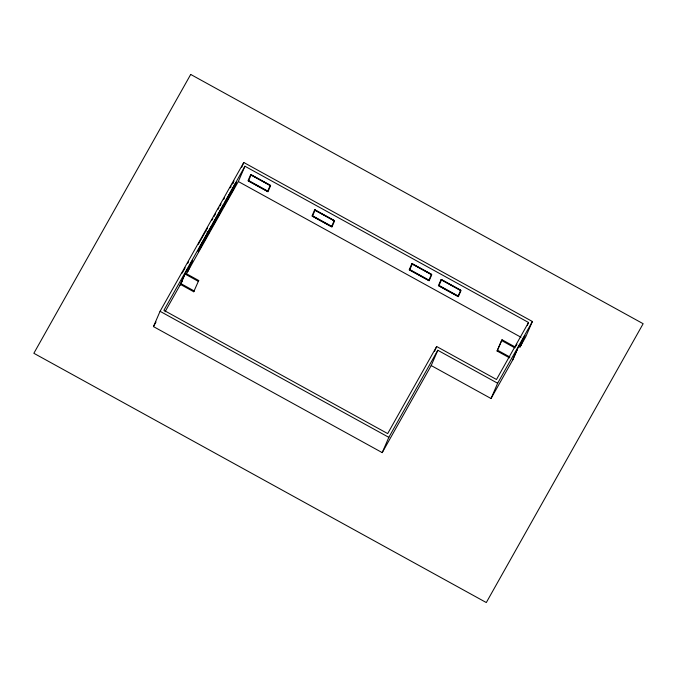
<?xml version="1.0" encoding="UTF-8"?>
<svg xmlns="http://www.w3.org/2000/svg" width="677" height="677" viewBox="0 0 677 677"><rect width="100%" height="100%" fill="white"/><g stroke="black" fill="none" stroke-linecap="round" stroke-linejoin="round"><path stroke-width="1.02" d="M431.198 365.555L491.037 398.525L497.646 383.241L437.807 350.271L431.198 365.555L382.217 452.625L153.459 326.593L160.068 311.31L243.779 162.488L532.384 321.49L525.767 336.774L519.995 347.03L518.337 346.116M179.997 285.22L184.965 273.982L198.259 281.31L198.708 280.515L185.405 273.186L180.886 283.629L194.189 290.958L193.74 291.753L180.446 284.425M187.563 271.756L192.082 261.314M201.044 245.362L198.226 251.742L208.914 232.753L207.255 231.83M213.492 223.241L210.674 229.621L221.362 210.623M232.88 183.543L234.005 180.928M221.193 210.894L225.653 200.849L235.892 182.638L233.362 188.502L223.122 206.705M225.983 201.027L223.173 207.407L233.853 188.409L236.501 182.299L225.813 201.297M241.714 167.27L243.779 162.488M233.692 188.68L236.222 182.824M186.192 274.202L238.329 181.521L244.939 166.237L528.551 322.497L527.315 325.358M193.74 291.753L198.708 280.515M382.217 452.625L388.826 437.342L437.807 350.271M434.583 351.295L436.657 346.522L496.495 379.492L528.551 322.497M509.493 357.837L497.087 350.999L501.606 340.556L502.046 339.761L515.349 347.089M497.087 350.999L502.046 339.761M512.421 360.502L517.389 349.264L512.87 359.699L491.037 398.525M519.995 347.03L524.514 336.604M520.444 346.243L525.064 335.555L517.05 349.806M182.13 273.144L183.137 271.367M183.484 270.8L185.143 267.804M187.554 263.565L188.578 261.754M198.378 244.262L204.183 233.98M204.488 233.404L207.543 227.98M211.85 220.321L212.866 218.51M213.881 216.708L215.608 213.67M217.952 209.464L218.967 207.661M219.991 205.85L221.007 204.039M223.486 199.656L224.51 197.836M230.146 187.817L231.17 185.997M232.194 184.178L233.218 182.358M153.459 326.593L156.015 322.04M244.939 166.237L163.902 310.311L387.676 433.593L436.657 346.522M184.626 274.515L192.64 260.273L188.011 270.969L186.353 270.055M200.874 245.633L211.562 226.634M213.323 223.503L224.011 204.505M210.623 228.919L220.863 210.708L223.402 204.852L213.162 223.055L208.744 233.015L207.086 232.101M165.027 311.826L182.578 280.625M515.916 346.082L516.932 344.28M497.646 383.241L532.384 321.49M251.023 175.021L270.14 185.549M314.991 210.259L334.108 220.795M441.429 279.923L460.538 290.458M412.2 264.038L431.317 274.574M248.662 180.564L267.779 191.1M312.63 215.811L331.747 226.338M439.068 285.466L458.185 296.001M409.839 269.59L428.956 280.117M238.329 181.521L521.011 337.273M232.194 187.495L233.853 188.409M501.606 340.556L514.901 347.885M497.527 350.204L509.942 357.05M160.068 311.31L388.826 437.342M200.714 245.184L198.175 251.04L208.423 232.837L210.953 226.981L200.714 245.184M250.659 174.666L248.019 180.776L267.965 191.769L270.605 185.65L250.659 174.666M251.201 174.708L248.484 180.877L267.601 191.413L270.309 185.236L251.201 174.708M314.627 209.904L311.987 216.022L331.933 227.007L334.573 220.897L314.627 209.904M315.169 209.946L312.452 216.124L331.569 226.651L334.277 220.482L315.169 209.946M411.844 263.683L409.196 269.801L429.142 280.786L431.791 274.676L411.844 263.683M412.378 263.725L409.67 269.903L428.778 280.43L431.494 274.261L412.378 263.725M441.065 279.567L438.417 285.677L458.363 296.67L461.012 290.56L441.065 279.567M441.599 279.609L438.891 285.779L458.007 296.314L460.715 290.137L441.599 279.609M190.702 74.445L33.85 353.284L486.298 602.555L643.15 323.716L190.702 74.445"/></g></svg>
